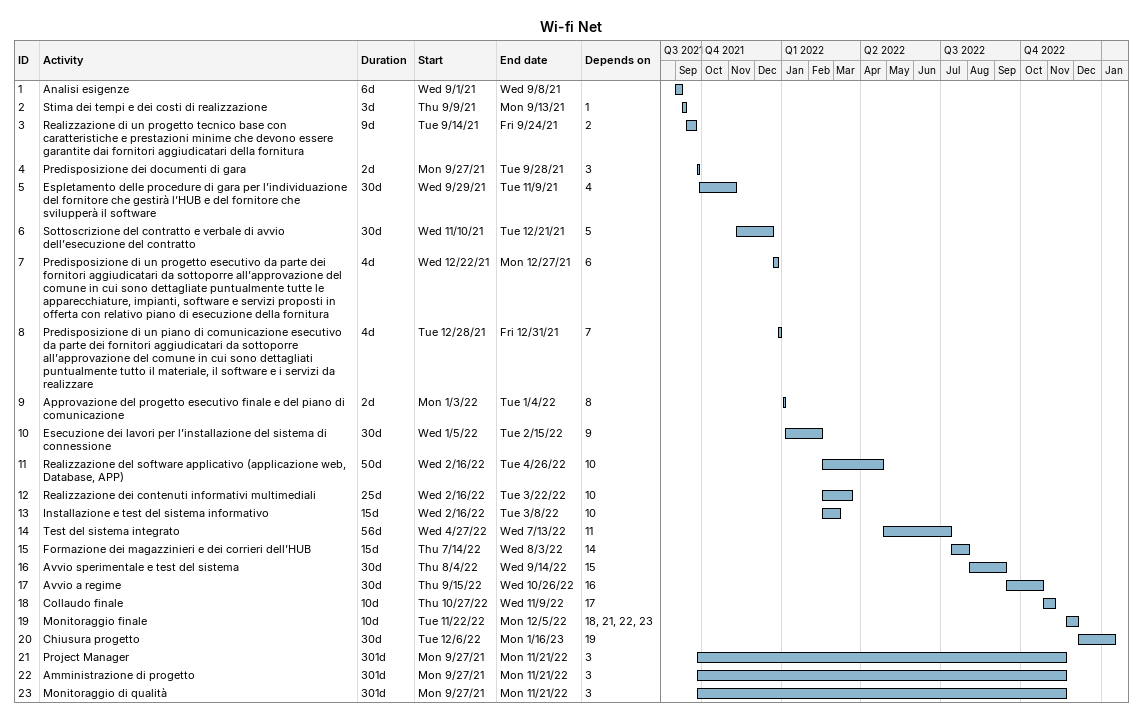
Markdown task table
Wi-fi Net

| ID | Task | Duration | Start | Finish | Predecessors |
|---|---|---|---|---|---|
| 1 | Analisi esigenze | 6d | 2021-09-01 | 2021-09-08 |  |
| 2 | Stima dei tempi e dei costi di realizzazione | 3d | 2021-09-09 | 2021-09-13 | 1 |
| 3 | Realizzazione di un progetto tecnico base con caratteristiche e prestazioni minime che devono essere garantite dai fornitori aggiudicatari della fornitura | 9d | 2021-09-14 | 2021-09-24 | 2 |
| 4 | Predisposizione dei documenti di gara | 2d | 2021-09-27 | 2021-09-28 | 3 |
| 5 | Espletamento delle procedure di gara per l’individuazione del fornitore che gestirà l’HUB e del fornitore che svilupperà il software | 30d | 2021-09-29 | 2021-11-09 | 4 |
| 6 | Sottoscrizione del contratto e verbale di avvio dell’esecuzione del contratto | 30d | 2021-11-10 | 2021-12-21 | 5 |
| 7 | Predisposizione di un progetto esecutivo da parte dei fornitori aggiudicatari da sottoporre all’approvazione del comune in cui sono dettagliate puntualmente tutte le apparecchiature, impianti, software e servizi proposti in offerta con relativo piano di esecuzione della fornitura | 4d | 2021-12-22 | 2021-12-27 | 6 |
| 8 | Predisposizione di un piano di comunicazione esecutivo da parte dei fornitori aggiudicatari da sottoporre all’approvazione del comune in cui sono dettagliati puntualmente tutto il materiale, il software e i servizi da realizzare | 4d | 2021-12-28 | 2021-12-31 | 7 |
| 9 | Approvazione del progetto esecutivo finale e del piano di comunicazione | 2d | 2022-01-03 | 2022-01-04 | 8 |
| 10 | Esecuzione dei lavori per l’installazione del sistema di connessione | 30d | 2022-01-05 | 2022-02-15 | 9 |
| 11 | Realizzazione del software applicativo (applicazione web, Database, APP) | 50d | 2022-02-16 | 2022-04-26 | 10 |
| 12 | Realizzazione dei contenuti informativi multimediali | 25d | 2022-02-16 | 2022-03-22 | 10 |
| 13 | Installazione e test del sistema informativo | 15d | 2022-02-16 | 2022-03-08 | 10 |
| 14 | Test del sistema integrato | 56d | 2022-04-27 | 2022-07-13 | 11 |
| 15 | Formazione dei magazzinieri e dei corrieri dell’HUB | 15d | 2022-07-14 | 2022-08-03 | 14 |
| 16 | Avvio sperimentale e test del sistema | 30d | 2022-08-04 | 2022-09-14 | 15 |
| 17 | Avvio a regime | 30d | 2022-09-15 | 2022-10-26 | 16 |
| 18 | Collaudo finale | 10d | 2022-10-27 | 2022-11-09 | 17 |
| 19 | Monitoraggio finale | 10d | 2022-11-22 | 2022-12-05 | 18, 21, 22, 23 |
| 20 | Chiusura progetto | 30d | 2022-12-06 | 2023-01-16 | 19 |
| 21 | Project Manager | 301d | 2021-09-27 | 2022-11-21 | 3 |
| 22 | Amministrazione di progetto | 301d | 2021-09-27 | 2022-11-21 | 3 |
| 23 | Monitoraggio di qualità | 301d | 2021-09-27 | 2022-11-21 | 3 |
